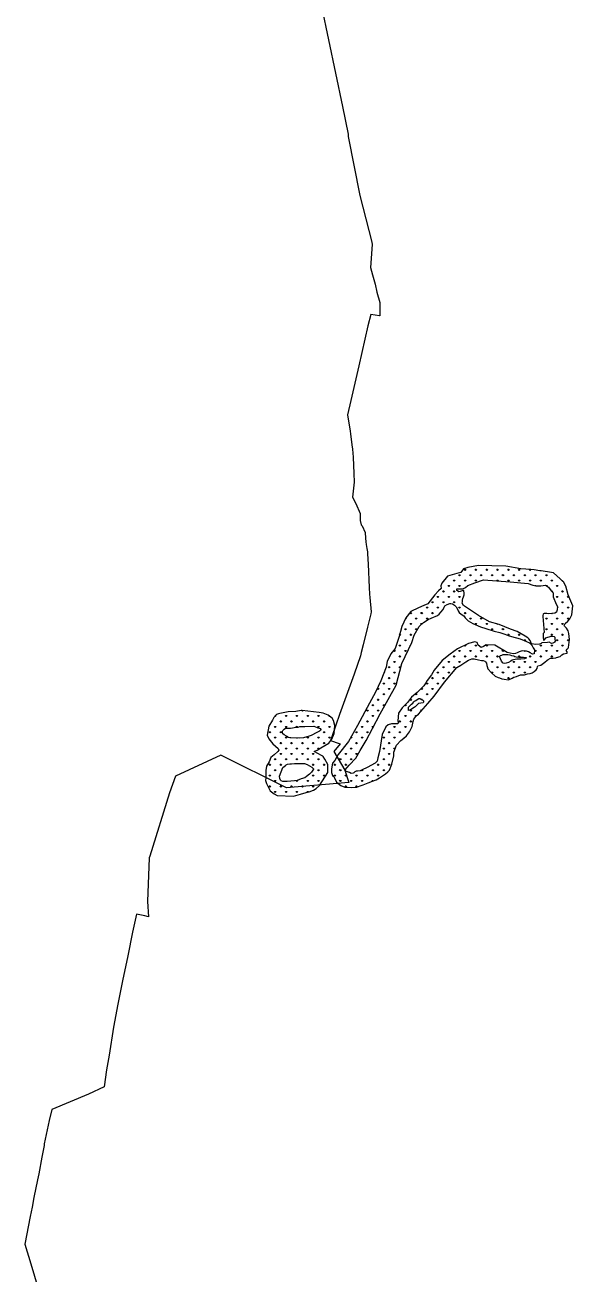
# Model space of a CAD drawing. Header units: metres. Extents: x 273377 to 358923, y 1974345 to 2116525.
# Drawn here: x 278385 to 280200, y 2045435 to 2049576 of the extents above; entities that cross this region are included whole.
import ezdxf

# ---------------------------------------------------------------- set-up
doc = ezdxf.new("R2010")
doc.units = ezdxf.units.M
doc.header["$MEASUREMENT"] = 0
doc.layers.add('DISTRICT BOUNDRY', color=86, linetype='Continuous')
doc.layers.add('MANGROOVE BUFFER ZONE', color=120, linetype='Continuous')

msp = doc.modelspace()

# ---------------------------------------------------------------- hatches: boundary and pattern name
at = {"layer": 'MANGROOVE BUFFER ZONE'}
h = msp.add_hatch(dxfattribs=at)
h.set_pattern_fill('GRASS', color=256)
h.set_pattern_definition([(90, (0, 0), (-17.96051224, 17.96051224), [4.7625, -31.15852448]), (45, (0, 0), (-17.96051224, 17.96051224), [4.7625, -20.6375]), (135, (0, 0), (-17.96051224, -17.96051224), [4.7625, -20.6375])])
h.paths.add_polyline_path([(279630.2, 2047203.3), (279639.5, 2047211.3), (279648.5, 2047219.5), (279658.3, 2047232.9), (279667.9, 2047249.7), (279670.4, 2047267.2), (279672.8, 2047274.5), (279679.5, 2047283), (279684.1, 2047287.4), (279688.3, 2047291), (279719.4, 2047326.1), (279740.1, 2047350.7), (279774.6, 2047396.9), (279816.1, 2047445.9), (279829.2, 2047453.6), (279845.2, 2047464.9), (279853.8, 2047470.2), (279859.4, 2047472.6), (279864.7, 2047474.4), (279873, 2047474.9), (279886.9, 2047471.1), (279897, 2047469.4), (279902.7, 2047469), (279908.6, 2047466.5), (279910.6, 2047465), (279913.5, 2047459.7), (279915.3, 2047452.4), (279918.5, 2047441.2), (279930.7, 2047427.6), (279942.6, 2047417.1), (279952.7, 2047412.5), (279957.2, 2047411), (279965, 2047408.5), (279972.3, 2047406.6), (279987.1, 2047405), (279998.8, 2047410), (280004.2, 2047413.3), (280012.9, 2047415.9), (280026.4, 2047421.8), (280040, 2047421.6), (280049.8, 2047424.8), (280058.6, 2047426.3), (280064.6, 2047428.3), (280071.7, 2047432.5), (280078.4, 2047438.2), (280081.4, 2047442.3), (280083, 2047451.4), (280093.5, 2047453.6), (280106.6, 2047463.4), (280114.4, 2047470.4), (280117.8, 2047472.7), (280125.5, 2047476.2), (280135.1, 2047477), (280143.2, 2047477.6), (280146, 2047479.1), (280158.3, 2047482.4), (280163.6, 2047487.6), (280169.1, 2047491.5), (280181.5, 2047493.7), (280181.5, 2047497.9), (280177.8, 2047501.8), (280180.5, 2047506.5), (280183.9, 2047509.5), (280185, 2047512.4), (280188.6, 2047539.1), (280186.6, 2047558.2), (280183.8, 2047567.6), (280178.6, 2047576.5), (280171.9, 2047582.6), (280171.4, 2047584.8), (280174.7, 2047591.7), (280183.4, 2047599.3), (280189.4, 2047607.4), (280196.9, 2047620.5), (280200.3, 2047649.8), (280193.7, 2047666.2), (280184.2, 2047687), (280176.1, 2047715), (280169.3, 2047729.3), (280136.3, 2047759.6), (280129, 2047760.3), (280094.8, 2047766.2), (280090, 2047766), (280071.6, 2047769.3), (280060.5, 2047770.8), (280027.1, 2047773.3), (279977.7, 2047782), (279931, 2047782.9), (279887.2, 2047784.5), (279852.4, 2047776.8), (279837.6, 2047772.5), (279829.1, 2047761.1), (279815.3, 2047757.4), (279785.1, 2047748.2), (279766.3, 2047725.9), (279762.1, 2047716.5), (279763.5, 2047707.4), (279754.6, 2047700), (279742.7, 2047687.2), (279735, 2047676.3), (279727, 2047667.1), (279719, 2047656.5), (279706.3, 2047651.5), (279688.1, 2047643.7), (279663.1, 2047631.5), (279647.1, 2047610.2), (279633.2, 2047581.5), (279624.2, 2047548.7), (279611.7, 2047509.2), (279597.3, 2047491.4), (279585.2, 2047465.9), (279581.5, 2047447.4), (279563.9, 2047401.1), (279545.9, 2047364.5), (279526.3, 2047327.7), (279486.7, 2047253.5), (279456.2, 2047200.5), (279422.5, 2047157.6), (279411.2, 2047137.9), (279403.6, 2047128.1), (279400.4, 2047110.4), (279400, 2047107.2), (279400.7, 2047097.4), (279404, 2047088), (279407.8, 2047084.2), (279410.3, 2047079.9), (279417.2, 2047065.5), (279431.4, 2047054.6), (279444.4, 2047049.2), (279452.7, 2047048.9), (279467.7, 2047047.9), (279484.7, 2047048.8), (279495.8, 2047053.8), (279505.1, 2047057.3), (279522.2, 2047063.5), (279536.5, 2047068.7), (279548.3, 2047073.8), (279559, 2047079.7), (279569.4, 2047086.8), (279578.9, 2047093.6), (279587.4, 2047100.1), (279592.2, 2047105), (279600.2, 2047125.3), (279607.1, 2047153.2), (279606.7, 2047164.8), (279615.7, 2047188)])
h.paths.add_polyline_path([(279515.5, 2047204), (279535.8, 2047243.5), (279561.6, 2047291.9), (279615, 2047387.7), (279633.6, 2047458.8), (279666.8, 2047529), (279674.7, 2047552.7), (279690.3, 2047581.2), (279705.1, 2047595.1), (279720.7, 2047604.8), (279730.5, 2047609.5), (279738, 2047612.4), (279744.2, 2047614.4), (279751.9, 2047618.7), (279757.2, 2047622.8), (279762.7, 2047629), (279769.8, 2047637.7), (279773.5, 2047646.1), (279776.1, 2047650.2), (279783.5, 2047654.2), (279792.9, 2047657.8), (279796.2, 2047657.8), (279801.1, 2047656.4), (279807.5, 2047652.6), (279812.8, 2047647.3), (279818.3, 2047639.4), (279820.5, 2047633.6), (279823.4, 2047628.6), (279829.4, 2047622.8), (279838.5, 2047616.7), (279843.1, 2047610), (279853.4, 2047600.7), (279868.4, 2047591.6), (279894.2, 2047580.3), (279911.2, 2047575), (279939, 2047566.5), (279958.1, 2047561.7), (279974.5, 2047556.1), (279985.7, 2047551.9), (279996.8, 2047548.7), (280025, 2047540.5), (280046.5, 2047531.5), (280055.9, 2047527.9), (280059.6, 2047525.3), (280062.3, 2047521.9), (280065.3, 2047517.2), (280068.1, 2047511), (280072.8, 2047504.4), (280072, 2047491.3), (280066.1, 2047489.9), (280058, 2047494.1), (280052.6, 2047497.5), (280046.5, 2047500.3), (280032.5, 2047501.3), (280022.5, 2047498.2), (280015.9, 2047494.9), (280010, 2047492.1), (280001.9, 2047491.6), (279982.3, 2047495.6), (279941.6, 2047519.8), (279912.2, 2047520.9), (279904.3, 2047515.2), (279896.1, 2047512.6), (279886.4, 2047520.2), (279883, 2047528.5), (279875, 2047530.9), (279854, 2047524.9), (279818, 2047507.4), (279793, 2047490.2), (279766.5, 2047468.6), (279740.7, 2047436.6), (279731.9, 2047421.1), (279717.3, 2047402.8), (279713.2, 2047395), (279705.9, 2047385.1), (279684.1, 2047362.6), (279665.9, 2047347.9), (279652.4, 2047329.9), (279634.4, 2047311.9), (279622.8, 2047294.1), (279619.6, 2047269.3), (279621.1, 2047263.1), (279621.4, 2047262.9), (279619.7, 2047258.9), (279617.8, 2047258.6), (279609.5, 2047258.8), (279598.8, 2047258.7), (279588.2, 2047256.2), (279580.7, 2047249.4), (279568.5, 2047223.2), (279559.6, 2047167), (279553.9, 2047146.7), (279551.7, 2047134.9), (279544.9, 2047128.4), (279518.9, 2047114.6), (279502.5, 2047106.7), (279495.6, 2047103), (279486.3, 2047102.3), (279481.9, 2047102.3), (279477.4, 2047100.2), (279474, 2047096.8), (279472.2, 2047095.1), (279465.3, 2047094.7), (279460.1, 2047097.6), (279453.8, 2047099.5), (279447.7, 2047101.6), (279446, 2047106), (279459.2, 2047121.5), (279480.7, 2047144.8), (279495.6, 2047170.6)], flags=16)
h.paths.add_polyline_path([(279655.8, 2047303.3), (279655.4, 2047305.5), (279655.4, 2047314.6), (279660.7, 2047320.1), (279665.3, 2047324.6), (279669.3, 2047327.4), (279672.6, 2047331.5), (279675.3, 2047334.6), (279679.3, 2047336.3), (279684, 2047339.2), (279689.8, 2047343.3), (279692.6, 2047342.9), (279695.6, 2047341.9), (279698.4, 2047339.6), (279703.3, 2047337.1), (279705.5, 2047335.2), (279705.3, 2047331.2), (279703.6, 2047329.2), (279696, 2047327.1), (279688.5, 2047326.5), (279678, 2047315.5), (279674.2, 2047313.7), (279665, 2047308.2), (279659.3, 2047303.8)], flags=16)
h.paths.add_polyline_path([(279963.6, 2047467), (279957.1, 2047481.8), (279960.6, 2047485.6), (279964.8, 2047486.5), (279969.5, 2047489), (279978.8, 2047489), (279984.9, 2047489.1), (279991.5, 2047487.5), (279996.3, 2047486.1), (280004.5, 2047484.2), (280007.3, 2047482.6), (280011.8, 2047480.8), (280020.4, 2047480.4), (280036.1, 2047480.6), (280044.9, 2047479.3), (280044.8, 2047476.6), (280039.5, 2047474), (280027.8, 2047473.1), (280023.2, 2047472.9), (280014.4, 2047473.7), (280002.9, 2047471.2), (279998.8, 2047469.7), (279994.7, 2047467), (279987.1, 2047462.7), (279979.5, 2047459.8), (279973.4, 2047458.6), (279969.2, 2047460.3), (279967.7, 2047461.8)], flags=16)
h.paths.add_polyline_path([(279837.5, 2047651), (279833.4, 2047659), (279833.9, 2047663), (279834.8, 2047668.9), (279835.5, 2047674.3), (279837.3, 2047680.2), (279840.1, 2047686.9), (279840.2, 2047692.9), (279839.1, 2047698.8), (279839.1, 2047700.8), (279837.5, 2047700.6), (279833.2, 2047699.7), (279826.9, 2047697.7), (279822.4, 2047697), (279817.4, 2047700.2), (279815.2, 2047701.3), (279815.9, 2047706.9), (279823.7, 2047706.9), (279835.7, 2047706.5), (279843.8, 2047711), (279851.5, 2047717.5), (279875.4, 2047726.3), (279903.4, 2047736.8), (279992.2, 2047730.2), (280051.9, 2047724.6), (280067.5, 2047719.2), (280077.3, 2047716.7), (280093.7, 2047716.7), (280108.8, 2047718.6), (280118.7, 2047712.4), (280128.3, 2047700.2), (280134.2, 2047693.5), (280135.2, 2047679.7), (280145.1, 2047655.7), (280148.5, 2047647.6), (280147.9, 2047637.5), (280146.5, 2047633.2), (280145.3, 2047629.4), (280140.2, 2047625.8), (280118.9, 2047624.2), (280113.4, 2047624.7), (280107.5, 2047624.9), (280104.7, 2047624.5), (280102.3, 2047624), (280101.7, 2047622.9), (280100.8, 2047618), (280100.7, 2047615.3), (280104.6, 2047561.3), (280102, 2047558.2), (280101.1, 2047545.3), (280102.4, 2047536.6), (280105.9, 2047538), (280110.9, 2047543.7), (280127.8, 2047549.7), (280137.9, 2047548.4), (280139.8, 2047546.7), (280140.2, 2047543.9), (280140.5, 2047539.3), (280140.9, 2047533.4), (280139.1, 2047529.8), (280137.6, 2047528.3), (280133.2, 2047526.3), (280128.6, 2047524.9), (280120.9, 2047529.3), (280116.4, 2047529.2), (280096.9, 2047527.3), (280094.8, 2047525.9), (280089.5, 2047523.6), (280076.9, 2047522.6), (280063.2, 2047524), (280058, 2047535.8), (280053.9, 2047541.1), (280051.1, 2047543.7), (280041.9, 2047550.1), (280015.7, 2047564.7), (279993.6, 2047573.4), (279955.8, 2047588), (279924.2, 2047597.2), (279887.8, 2047618.4)], flags=16)
h.paths.add_polyline_path([(279391.9, 2047194.4), (279401.2, 2047207.9), (279409.6, 2047226.7), (279411.9, 2047253.9), (279407.2, 2047269.6), (279402.4, 2047278), (279398.5, 2047281.5), (279389.9, 2047287.5), (279373, 2047294.5), (279359.1, 2047296.6), (279302.9, 2047303.3), (279299.9, 2047302.8), (279282.3, 2047300), (279257, 2047298.7), (279229.3, 2047293.7), (279225.2, 2047292.7), (279218.5, 2047289.8), (279209.5, 2047280.3), (279204.7, 2047271.2), (279192.8, 2047251.5), (279187.4, 2047221.8), (279193.1, 2047209.4), (279206.2, 2047193), (279224.2, 2047177), (279226.2, 2047171.8), (279222.2, 2047167.3), (279210, 2047156.6), (279199.7, 2047146.9), (279193.9, 2047133.3), (279184.6, 2047118.5), (279183, 2047104.1), (279182.5, 2047084.5), (279183.1, 2047080.2), (279182, 2047071.7), (279184.9, 2047060.9), (279197.6, 2047036.8), (279210.5, 2047027.2), (279220.5, 2047021.3), (279274, 2047018.8), (279297.9, 2047025.5), (279316.4, 2047031.9), (279326.4, 2047034), (279340.3, 2047039.1), (279350, 2047045), (279360.1, 2047054.5), (279388.2, 2047097.5), (279387.8, 2047124.6), (279377.8, 2047142.2), (279372.4, 2047150.4), (279372.1, 2047151.8), (279367.4, 2047153.8), (279342.7, 2047167), (279345.5, 2047168.8), (279353.3, 2047172), (279358.8, 2047175), (279365.5, 2047179.6)])
h.paths.add_polyline_path([(279325.9, 2047218.2), (279318.6, 2047216.2), (279307.6, 2047212.4), (279295.4, 2047211.2), (279265.7, 2047212.3), (279262.4, 2047212.7), (279258.5, 2047214.2), (279255.9, 2047215.6), (279251, 2047217.6), (279243.2, 2047222.5), (279238.8, 2047226.3), (279237.8, 2047230.7), (279238.4, 2047235.1), (279239.7, 2047236.9), (279243.3, 2047241.4), (279247.7, 2047244.6), (279264.7, 2047245.2), (279283.9, 2047247.9), (279289.6, 2047248), (279296, 2047250.7), (279312.3, 2047250.7), (279341.4, 2047251.1), (279352.7, 2047247.2), (279355.4, 2047246.3), (279362.5, 2047243.8), (279364.6, 2047240.2), (279363.9, 2047236.7), (279361.1, 2047235), (279352.2, 2047230), (279333.1, 2047220.5)], flags=16)
h.paths.add_polyline_path([(279319.8, 2047124), (279327.7, 2047119.7), (279335.4, 2047115.3), (279340.3, 2047109.8), (279340.3, 2047108.3), (279333.6, 2047098.8), (279327, 2047092.4), (279317.7, 2047084), (279311.8, 2047080.3), (279300.1, 2047077.1), (279286.9, 2047071.6), (279277.6, 2047070.3), (279253.5, 2047068), (279243.3, 2047068.1), (279239.3, 2047068.1), (279234.1, 2047069.7), (279231.6, 2047072.1), (279229.1, 2047077.9), (279228, 2047085.8), (279239.5, 2047114.2), (279247.7, 2047120.4), (279250.7, 2047123.4), (279254.8, 2047125.1), (279262, 2047125.9), (279267.5, 2047126.5), (279278.1, 2047127.1), (279293.6, 2047127.3), (279310.5, 2047127.3)], flags=16)

# ---------------------------------------------------------------- linework, layer by layer
at = {"layer": 'DISTRICT BOUNDRY'}
msp.add_polyline3d([(279344.2, 2049748.7, 0), (279436.4, 2049305.4, 0), (279455.9, 2049214.5, 0), (279455.9, 2049206.1, 0), (279494.5, 2049010.9, 0), (279533.6, 2048855.8, 0), (279535, 2048848.6, 0), (279530.1, 2048772.4, 0), (279536.1, 2048747.2, 0), (279544.6, 2048716.6, 0), (279550.8, 2048689.9, 0), (279560.4, 2048655.7, 0), (279560.3, 2048646.2, 0), (279560.6, 2048611.8, 0), (279559, 2048611.8, 0), (279530.5, 2048615.7, 0), (279521.2, 2048578.2, 0), (279491.4, 2048446.4, 0), (279464.6, 2048330.7, 0), (279453.8, 2048283.5, 0), (279462.1, 2048229.1, 0), (279463.3, 2048220, 0), (279468.2, 2048184.5, 0), (279469.6, 2048169.9, 0), (279472.1, 2048143.6, 0), (279474, 2048089.4, 0), (279475.1, 2048060.5, 0), (279470.1, 2048010.1, 0), (279480.6, 2047989.4, 0), (279495.8, 2047956.6, 0), (279495.4, 2047933.2, 0), (279499.1, 2047919, 0), (279501.5, 2047915, 0), (279512.3, 2047893.8, 0), (279513.1, 2047874.3, 0), (279513.7, 2047862.4, 0), (279515.1, 2047853.5, 0), (279516, 2047847.3, 0), (279517.1, 2047839.9, 0), (279519.1, 2047829.5, 0), (279519.6, 2047822.9, 0), (279521.3, 2047788.9, 0), (279524.8, 2047711, 0), (279526.6, 2047688.4, 0), (279527.4, 2047678.1, 0), (279532.2, 2047630, 0), (279530.6, 2047623.3, 0), (279519.7, 2047579.8, 0), (279505.3, 2047521.1, 0), (279498.8, 2047495.5, 0), (279496, 2047484.7, 0), (279475.1, 2047423.4, 0), (279426.8, 2047289.7, 0), (279402.3, 2047219.6, 0), (279396.8, 2047203.8, 0), (279426.1, 2047193.5, 0), (279429.6, 2047192.2, 0), (279408, 2047166.8, 0), (279445, 2047104.9, 0), (279458.3, 2047064.4, 0), (279251.7, 2047047.3, 0), (279034.2, 2047155.3, 0), (278884, 2047085.1, 0), (278863.7, 2047030.8, 0), (278798.3, 2046820.6, 0), (278796.7, 2046815.3, 0), (278790.8, 2046669.8, 0), (278794.2, 2046619.6, 0), (278782.6, 2046622.5, 0), (278754.2, 2046628, 0), (278741.3, 2046568.8, 0), (278725.6, 2046490, 0), (278708.1, 2046407.5, 0), (278692.4, 2046329.8, 0), (278678.5, 2046253.1, 0), (278663.4, 2046160.1, 0), (278655.2, 2046112.3, 0), (278647.4, 2046055.1, 0), (278595.7, 2046031.6, 0), (278473.7, 2045979.9, 0), (278465.4, 2045943.9, 0), (278449.1, 2045866.9, 0), (278448.9, 2045861.5, 0), (278441.2, 2045822.2, 0), (278430.7, 2045766.8, 0), (278426.4, 2045746.9, 0), (278414.8, 2045689.2, 0), (278408.8, 2045656.2, 0), (278402.6, 2045625.6, 0), (278385.1, 2045533.7, 0), (278404, 2045469.2, 0), (278428.8, 2045387.4, 0)], dxfattribs=at)
at = {"layer": 'MANGROOVE BUFFER ZONE', "flags": 128}
for points in [[(279559, 2047079.7), (279569.4, 2047086.8), (279578.9, 2047093.6), (279587.4, 2047100.1), (279592.2, 2047105), (279600.2, 2047125.3), (279607.1, 2047153.2), (279606.7, 2047164.8), (279615.7, 2047188), (279630.2, 2047203.3), (279639.5, 2047211.3), (279648.5, 2047219.5), (279658.3, 2047232.9), (279667.9, 2047249.7), (279670.4, 2047267.2), (279672.8, 2047274.5), (279679.5, 2047283), (279684.1, 2047287.4), (279688.3, 2047291), (279719.4, 2047326.1), (279740.1, 2047350.7), (279774.6, 2047396.9), (279816.1, 2047445.9), (279829.2, 2047453.6), (279845.2, 2047464.9), (279853.8, 2047470.2), (279859.4, 2047472.6), (279864.7, 2047474.4), (279873, 2047474.9), (279886.9, 2047471.1), (279897, 2047469.4), (279902.7, 2047469), (279908.6, 2047466.5), (279910.6, 2047465), (279913.5, 2047459.7), (279915.3, 2047452.4), (279918.5, 2047441.2), (279930.7, 2047427.6), (279942.6, 2047417.1), (279952.7, 2047412.5), (279957.2, 2047411), (279965, 2047408.5), (279972.3, 2047406.6), (279987.1, 2047405), (279998.8, 2047410), (280004.2, 2047413.3), (280012.9, 2047415.9), (280026.4, 2047421.8), (280040, 2047421.6), (280049.8, 2047424.8), (280058.6, 2047426.3), (280064.6, 2047428.3), (280071.7, 2047432.5), (280078.4, 2047438.2), (280081.4, 2047442.3), (280082.6, 2047449.5), (280083.7, 2047451.5), (280093.5, 2047453.6), (280106.6, 2047463.4), (280114.4, 2047470.4), (280117.8, 2047472.7), (280125.5, 2047476.2), (280135.1, 2047477), (280143.2, 2047477.6), (280146, 2047479.1), (280158.3, 2047482.4), (280163.6, 2047487.6), (280169.1, 2047491.5), (280181.5, 2047493.7), (280181.5, 2047497.9), (280177.8, 2047501.8), (280180.5, 2047506.5), (280183.9, 2047509.5), (280185, 2047512.4), (280188.6, 2047539.1), (280186.6, 2047558.2), (280183.8, 2047567.6), (280178.6, 2047576.5), (280171.9, 2047582.6), (280171.4, 2047584.8), (280174.7, 2047591.7), (280183.4, 2047599.3), (280189.4, 2047607.4), (280196.9, 2047620.5), (280200.3, 2047649.8), (280193.7, 2047666.2), (280184.2, 2047687), (280176.1, 2047715), (280169.3, 2047729.3), (280136.3, 2047759.6), (280129, 2047760.3), (280094.8, 2047766.2), (280090, 2047766), (280071.6, 2047769.3), (280060.5, 2047770.8), (280027.1, 2047773.3), (279977.7, 2047782), (279931, 2047782.9), (279887.2, 2047784.5), (279852.4, 2047776.8), (279837.6, 2047772.5), (279829.1, 2047761.1), (279815.3, 2047757.4), (279785.1, 2047748.2), (279766.3, 2047725.9), (279762.1, 2047716.5), (279763.5, 2047707.4), (279754.6, 2047700), (279742.7, 2047687.2), (279735, 2047676.3), (279727, 2047667.1), (279719, 2047656.5), (279706.3, 2047651.5), (279688.1, 2047643.7), (279663.1, 2047631.5), (279647.1, 2047610.2), (279633.2, 2047581.5), (279624.2, 2047548.7), (279611.7, 2047509.2), (279597.3, 2047491.4), (279585.2, 2047465.9), (279581.5, 2047447.4), (279563.9, 2047401.1), (279545.9, 2047364.5), (279526.3, 2047327.7), (279486.7, 2047253.5), (279456.2, 2047200.5), (279422.5, 2047157.6), (279411.2, 2047137.9), (279403.6, 2047128.1), (279400.4, 2047110.4), (279400, 2047107.2), (279400.7, 2047097.4), (279404, 2047088), (279407.8, 2047084.2), (279410.3, 2047079.9), (279417.2, 2047065.5), (279431.4, 2047054.6), (279444.4, 2047049.2), (279452.7, 2047048.9), (279467.7, 2047047.9), (279484.7, 2047048.8), (279495.8, 2047053.8), (279505.1, 2047057.3), (279522.2, 2047063.5), (279536.5, 2047068.7), (279548.3, 2047073.8)], [(279837.5, 2047651), (279833.4, 2047659), (279833.9, 2047663), (279834.8, 2047668.9), (279835.5, 2047674.3), (279837.3, 2047680.2), (279840.1, 2047686.9), (279840.2, 2047692.9), (279839.1, 2047698.8), (279839.1, 2047700.8), (279837.5, 2047700.6), (279833.2, 2047699.7), (279826.9, 2047697.7), (279822.4, 2047697), (279817.4, 2047700.2), (279815.2, 2047701.3), (279815.9, 2047706.9), (279823.7, 2047706.9), (279835.7, 2047706.5), (279843.8, 2047711), (279851.5, 2047717.5), (279875.4, 2047726.3), (279903.4, 2047736.8), (279992.2, 2047730.2), (280051.9, 2047724.6), (280067.5, 2047719.2), (280077.3, 2047716.7), (280093.7, 2047716.7), (280108.8, 2047718.6), (280118.7, 2047712.4), (280128.3, 2047700.2), (280134.2, 2047693.5), (280135.2, 2047679.7), (280145.1, 2047655.7), (280148.5, 2047647.6), (280147.9, 2047637.5), (280146.5, 2047633.2), (280145.3, 2047629.4), (280140.2, 2047625.8), (280118.9, 2047624.2), (280113.4, 2047624.7), (280107.5, 2047624.9), (280104.7, 2047624.5), (280102.3, 2047624), (280101.7, 2047622.9), (280100.8, 2047618), (280100.7, 2047615.3), (280104.6, 2047561.3), (280102, 2047558.2), (280101.1, 2047545.3), (280102.4, 2047536.6), (280105.9, 2047538), (280110.9, 2047543.7), (280127.8, 2047549.7), (280137.9, 2047548.4), (280139.8, 2047546.7), (280140.2, 2047543.9), (280140.5, 2047539.3), (280140.9, 2047533.4), (280139.1, 2047529.8), (280137.6, 2047528.3), (280133.2, 2047526.3), (280128.6, 2047524.9), (280120.9, 2047529.3), (280116.4, 2047529.2), (280096.9, 2047527.3), (280094.8, 2047525.9), (280089.5, 2047523.6), (280076.9, 2047522.6), (280063.2, 2047524), (280058, 2047535.8), (280053.9, 2047541.1), (280051.1, 2047543.7), (280041.9, 2047550.1), (280015.7, 2047564.7), (279993.6, 2047573.4), (279955.8, 2047588), (279924.2, 2047597.2), (279887.8, 2047618.4)], [(279495.6, 2047103), (279486.3, 2047102.3), (279481.9, 2047102.3), (279477.4, 2047100.2), (279474, 2047096.8), (279472.2, 2047095.1), (279465.3, 2047094.7), (279460.1, 2047097.6), (279453.8, 2047099.5), (279447.7, 2047101.6), (279446, 2047106), (279459.2, 2047121.5), (279480.7, 2047144.8), (279495.6, 2047170.6), (279515.5, 2047204), (279535.8, 2047243.5), (279561.6, 2047291.9), (279615, 2047387.7), (279633.6, 2047458.8), (279666.8, 2047529), (279674.7, 2047552.7), (279690.3, 2047581.2), (279705.1, 2047595.1), (279720.7, 2047604.8), (279730.5, 2047609.5), (279738, 2047612.4), (279744.2, 2047614.4), (279751.9, 2047618.7), (279757.2, 2047622.8), (279762.7, 2047629), (279769.8, 2047637.7), (279773.5, 2047646.1), (279776.1, 2047650.2), (279783.5, 2047654.2), (279792.9, 2047657.8), (279796.2, 2047657.8), (279801.1, 2047656.4), (279807.5, 2047652.6), (279812.8, 2047647.3), (279818.3, 2047639.4), (279820.5, 2047633.6), (279823.4, 2047628.6), (279829.4, 2047622.8), (279838.5, 2047616.7), (279843.1, 2047610), (279853.4, 2047600.7), (279868.4, 2047591.6), (279894.2, 2047580.3), (279911.2, 2047575), (279939, 2047566.5), (279958.1, 2047561.7), (279974.5, 2047556.1), (279985.7, 2047551.9), (279996.8, 2047548.7), (280025, 2047540.5), (280046.5, 2047531.5), (280055.9, 2047527.9), (280059.6, 2047525.3), (280062.3, 2047521.9), (280065.3, 2047517.2), (280068.1, 2047511), (280072.8, 2047504.4), (280072, 2047491.3), (280066.1, 2047489.9), (280058, 2047494.1), (280052.6, 2047497.5), (280046.5, 2047500.3), (280032.5, 2047501.3), (280022.5, 2047498.2), (280015.9, 2047494.9), (280010, 2047492.1), (280001.9, 2047491.6), (279982.3, 2047495.6), (279941.6, 2047519.8), (279912.2, 2047520.9), (279904.3, 2047515.2), (279896.1, 2047512.6), (279886.4, 2047520.2), (279883, 2047528.5), (279875, 2047530.9), (279854, 2047524.9), (279818, 2047507.4), (279793, 2047490.2), (279766.5, 2047468.6), (279740.7, 2047436.6), (279731.9, 2047421.1), (279717.3, 2047402.8), (279713.2, 2047395), (279705.9, 2047385.1), (279684.1, 2047362.6), (279665.9, 2047347.9), (279652.4, 2047329.9), (279634.4, 2047311.9), (279622.8, 2047294.1), (279619.6, 2047269.3), (279621.1, 2047263.1), (279621.4, 2047262.9), (279619.7, 2047258.9), (279617.8, 2047258.6), (279609.5, 2047258.8), (279598.8, 2047258.7), (279588.2, 2047256.2), (279580.7, 2047249.4), (279568.5, 2047223.2), (279559.6, 2047167), (279553.9, 2047146.7), (279551.7, 2047134.9), (279544.9, 2047128.4), (279518.9, 2047114.6), (279502.5, 2047106.7)], [(279967.7, 2047461.8), (279963.6, 2047467), (279957.1, 2047481.8), (279960.6, 2047485.6), (279964.8, 2047486.5), (279969.5, 2047489), (279978.8, 2047489), (279984.9, 2047489.1), (279991.5, 2047487.5), (279996.3, 2047486.1), (280004.5, 2047484.2), (280007.3, 2047482.6), (280011.8, 2047480.8), (280020.4, 2047480.4), (280036.1, 2047480.6), (280044.9, 2047479.3), (280044.8, 2047476.6), (280039.5, 2047474), (280027.8, 2047473.1), (280023.2, 2047472.9), (280014.4, 2047473.7), (280002.9, 2047471.2), (279998.8, 2047469.7), (279994.7, 2047467), (279987.1, 2047462.7), (279979.5, 2047459.8), (279973.4, 2047458.6), (279969.2, 2047460.3)], [(279655.8, 2047303.3), (279655.4, 2047305.5), (279655.4, 2047314.6), (279660.7, 2047320.1), (279665.3, 2047324.6), (279669.3, 2047327.4), (279672.6, 2047331.5), (279675.3, 2047334.6), (279679.3, 2047336.3), (279684, 2047339.2), (279689.8, 2047343.3), (279692.6, 2047342.9), (279695.6, 2047341.9), (279698.4, 2047339.6), (279703.3, 2047337.1), (279705.5, 2047335.2), (279705.3, 2047331.2), (279703.6, 2047329.2), (279696, 2047327.1), (279688.5, 2047326.5), (279678, 2047315.5), (279674.2, 2047313.7), (279665, 2047308.2), (279659.3, 2047303.8)], [(279316.4, 2047031.9), (279326.4, 2047034), (279340.3, 2047039.1), (279350, 2047045), (279360.1, 2047054.5), (279388.2, 2047097.5), (279387.8, 2047124.6), (279377.8, 2047142.2), (279372.4, 2047150.4), (279372.1, 2047151.8), (279367.4, 2047153.8), (279342.7, 2047167), (279345.5, 2047168.8), (279353.3, 2047172), (279358.8, 2047175), (279365.5, 2047179.6), (279391.9, 2047194.4), (279401.2, 2047207.9), (279409.6, 2047226.7), (279411.9, 2047253.9), (279407.2, 2047269.6), (279402.4, 2047278), (279398.5, 2047281.5), (279389.9, 2047287.5), (279373, 2047294.5), (279359.1, 2047296.6), (279302.9, 2047303.3), (279299.9, 2047302.8), (279282.3, 2047300), (279257, 2047298.7), (279229.3, 2047293.7), (279225.2, 2047292.7), (279218.5, 2047289.8), (279209.5, 2047280.3), (279204.7, 2047271.2), (279192.8, 2047251.5), (279187.4, 2047221.8), (279193.1, 2047209.4), (279206.2, 2047193), (279224.2, 2047177), (279226.2, 2047171.8), (279222.2, 2047167.3), (279210, 2047156.6), (279199.7, 2047146.9), (279193.9, 2047133.3), (279184.6, 2047118.5), (279183, 2047104.1), (279182.5, 2047084.5), (279183.1, 2047080.2), (279182, 2047071.7), (279184.9, 2047060.9), (279197.6, 2047036.8), (279210.5, 2047027.2), (279220.5, 2047021.3), (279274, 2047018.8), (279297.9, 2047025.5)], [(279262.4, 2047212.7), (279258.5, 2047214.2), (279255.9, 2047215.6), (279251, 2047217.6), (279243.2, 2047222.5), (279238.8, 2047226.3), (279237.8, 2047230.7), (279238.4, 2047235.1), (279239.7, 2047236.9), (279243.3, 2047241.4), (279247.7, 2047244.6), (279264.7, 2047245.2), (279283.9, 2047247.9), (279289.6, 2047248), (279296, 2047250.7), (279312.3, 2047250.7), (279341.4, 2047251.1), (279352.7, 2047247.2), (279355.4, 2047246.3), (279362.5, 2047243.8), (279364.6, 2047240.2), (279363.9, 2047236.7), (279361.1, 2047235), (279352.2, 2047230), (279333.1, 2047220.5), (279325.9, 2047218.2), (279318.6, 2047216.2), (279307.6, 2047212.4), (279295.4, 2047211.2), (279265.7, 2047212.3)], [(279239.3, 2047068.1), (279234.1, 2047069.7), (279231.6, 2047072.1), (279229.1, 2047077.9), (279228, 2047085.8), (279239.5, 2047114.2), (279247.7, 2047120.4), (279250.7, 2047123.4), (279254.8, 2047125.1), (279262, 2047125.9), (279267.5, 2047126.5), (279278.1, 2047127.1), (279293.6, 2047127.3), (279310.5, 2047127.3), (279319.8, 2047124), (279327.7, 2047119.7), (279335.4, 2047115.3), (279340.3, 2047109.8), (279340.3, 2047108.3), (279333.6, 2047098.8), (279327, 2047092.4), (279317.7, 2047084), (279311.8, 2047080.3), (279300.1, 2047077.1), (279286.9, 2047071.6), (279277.6, 2047070.3), (279253.5, 2047068), (279243.3, 2047068.1)]]:
    msp.add_lwpolyline(points, close=True, dxfattribs=at)

doc.saveas('drawing.dxf')
